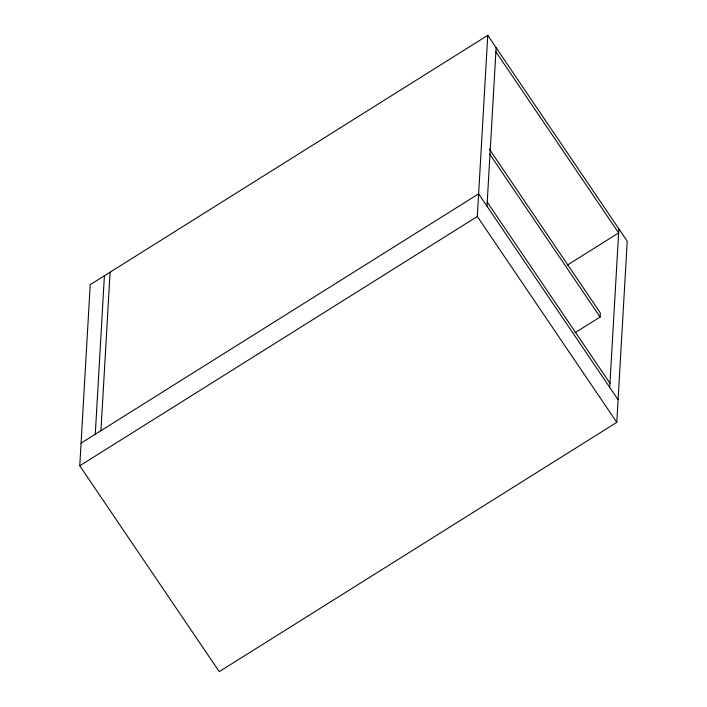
<?xml version="1.0" encoding="UTF-8"?>
<svg xmlns="http://www.w3.org/2000/svg" width="707" height="707" viewBox="0 0 707 707"><rect width="100%" height="100%" fill="white"/><g stroke="black" fill="none" stroke-linecap="round" stroke-linejoin="round"><path stroke-width="1.06" d="M79.767 465.798L90.213 284.656L487.759 35.35L627.233 241.202L616.787 422.344L219.241 671.65L79.767 465.798L477.322 216.492L487.759 35.35M95.268 434.257L104.406 275.757M100.951 430.696L110.089 272.195M486.99 206.205L496.128 47.705M574.871 332.82L600.102 317.001L600.331 312.927L489.315 149.071M609.726 387.348L618.864 228.847M81.066 443.156L478.621 193.851L618.095 399.702M567.217 265.169L618.634 232.921L495.899 51.779M489.695 154.064L600.102 317.001M487.229 202.122L609.964 383.274M477.322 216.492L616.787 422.344"/></g></svg>
